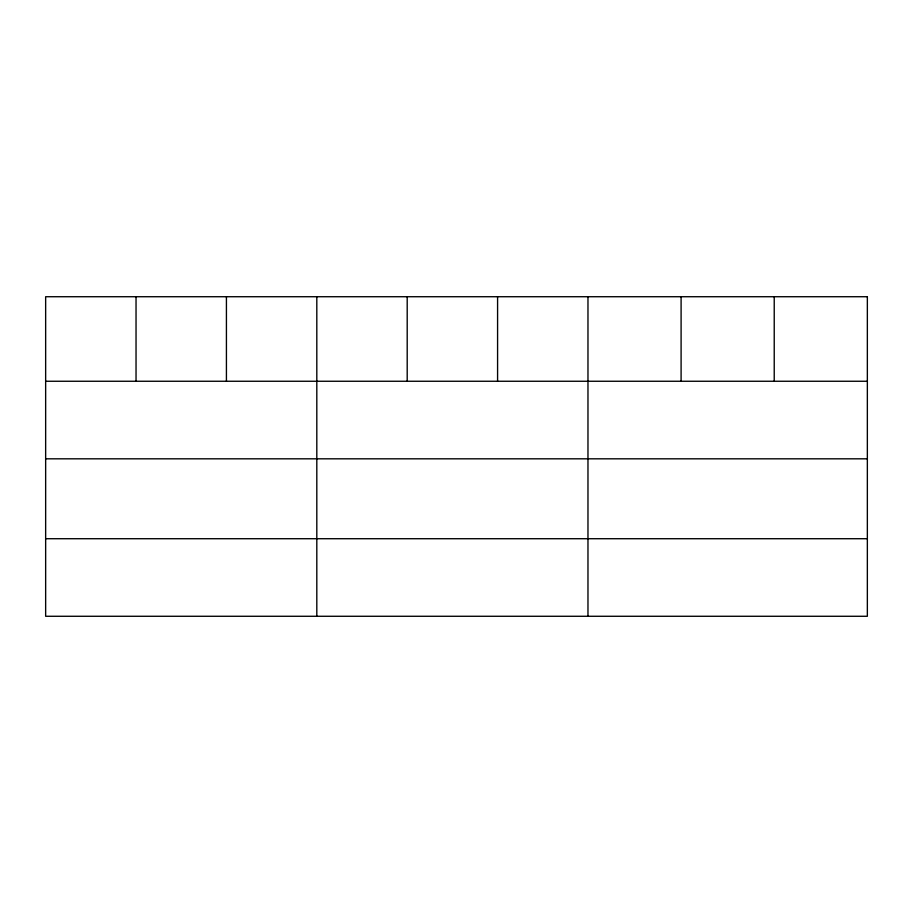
<?xml version="1.0" encoding="UTF-8"?>
<svg xmlns="http://www.w3.org/2000/svg" width="913" height="913" viewBox="0 0 913 913"><rect width="100%" height="100%" fill="white"/><g stroke="black" fill="none" stroke-linecap="round" stroke-linejoin="round"><path stroke-width="1.37" d="M45.65 381.257L867.35 381.257M45.65 458.817L867.35 458.817M45.65 538.716L867.35 538.716M774.224 296.725L774.224 381.257M681.098 296.725L681.098 381.257M587.972 296.725L587.972 616.275M497.585 296.725L497.585 381.257M407.198 296.725L407.198 381.257M316.811 296.725L316.811 616.275M226.424 296.725L226.424 381.257M136.037 296.725L136.037 381.257M867.35 296.725L45.65 296.725L45.65 616.275L867.35 616.275L867.35 296.725"/></g></svg>
